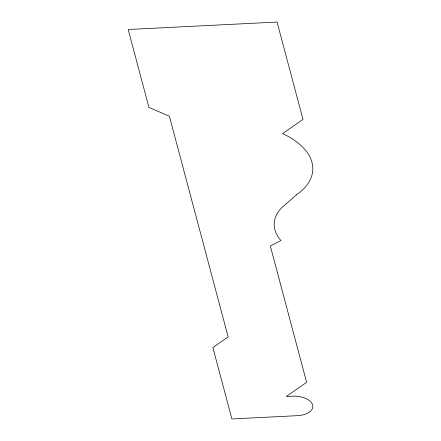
<?xml version="1.0" encoding="UTF-8"?>
<svg xmlns="http://www.w3.org/2000/svg" width="441" height="441" viewBox="0 0 441 441"><rect width="100%" height="100%" fill="white"/><g stroke="black" fill="none" stroke-linecap="round" stroke-linejoin="round"><path stroke-width="0.66" d="M296.258 194.911L286.391 203.703A67.897 36.68 2.3 0 0 280.939 240.549L270.327 246.017L306.622 382.325L286.259 396.498L292.212 396.2A18.064 9.757 2.3 0 1 312.669 405.042A18.064 9.757 2.3 0 1 297.399 415.67L231.894 418.95L212.882 347.552L228.151 336.918L169.388 116.237L148.931 107.395L128.193 29.503L277.069 22.05L302.995 119.412L282.631 133.584A81.684 44.128 2.3 0 1 296.258 194.911"/></g></svg>
